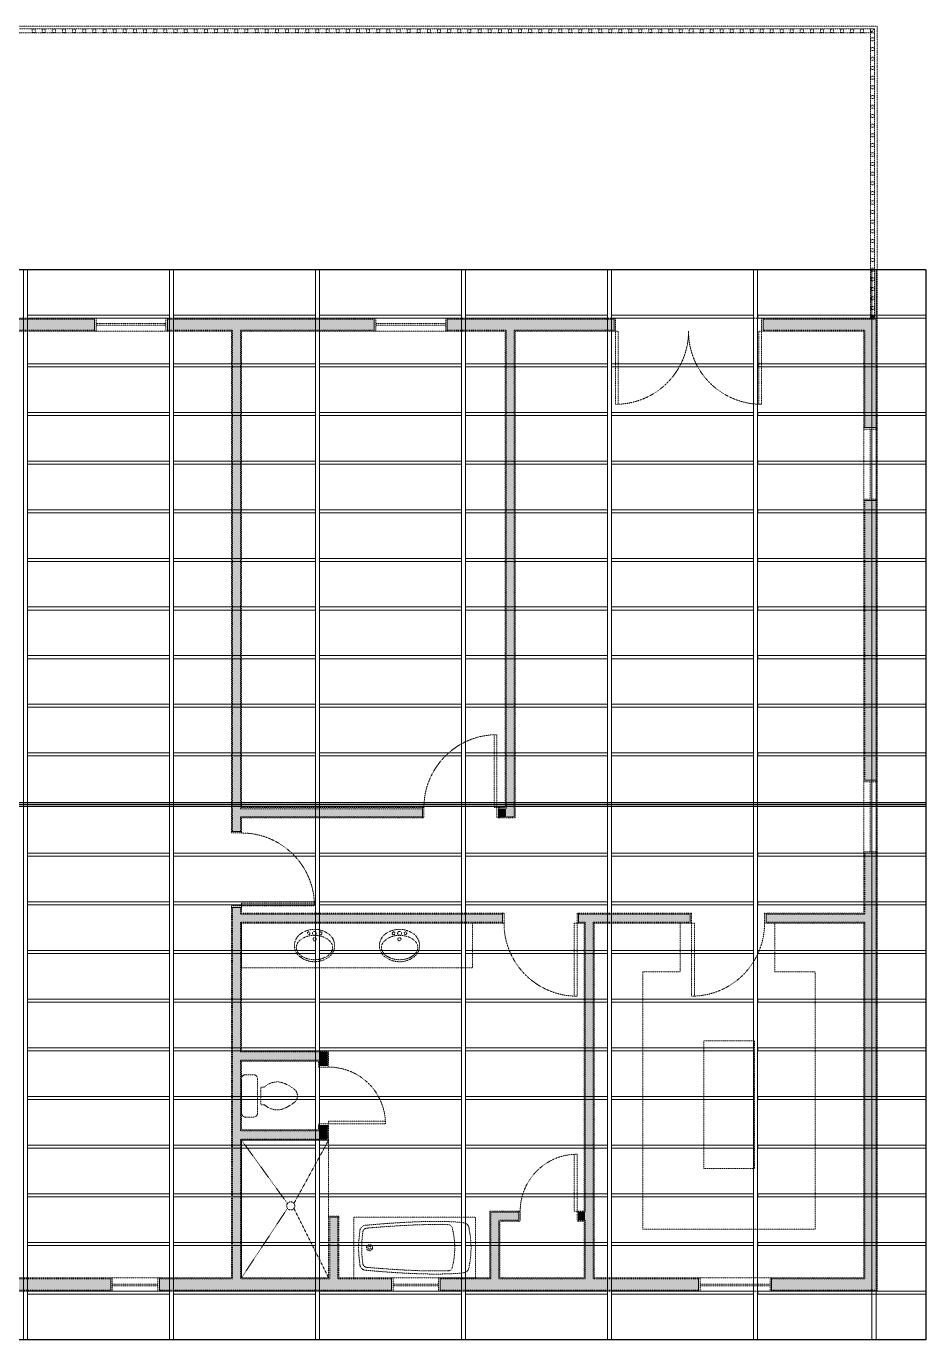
# Model space of a CAD drawing. Header units: inches. Extents: x 99 to 15695, y -7208 to 2559.
# Drawn here: x 10994 to 11438, y -5534 to -4886 of the extents above; entities that cross this region are included whole.
import ezdxf

# ---------------------------------------------------------------- set-up
doc = ezdxf.new("R2010")
doc.units = ezdxf.units.IN
doc.header["$LTSCALE"] = 96
doc.header["$MEASUREMENT"] = 0
doc.linetypes.add('Dash', pattern=[0.225, 0.15, -0.075])
doc.linetypes.add('DASHDOTX2', pattern=[2, 1, -0.5, 0, -0.5])
doc.layers.add('Common', color=4, linetype='Continuous', lineweight=5)
doc.layers.add('Section', color=6, linetype='Continuous', lineweight=20)
doc.layers.add('Hatch', color=7, linetype='Continuous', lineweight=0, true_color=0x919191)
doc.layers.add('Roof Planes', color=7, linetype='Dash', lineweight=25, true_color=0x6fa455)

# ---------------------------------------------------------------- blocks, each defined once
blk = doc.blocks.new('*U610')
at = {"layer": 'Common'}
blk.add_lwpolyline([(-35, 0.75), (35, 0.75), (35, -0.75), (-35, -0.75)], close=True, dxfattribs=at)
blk = doc.blocks.new('*U611')
at = {"layer": 'Common', "color": 0, "linetype": 'ByBlock', "lineweight": -2, "transparency": 16777216}
for p in [(720, 0), (792, 0), (864, 0), (936, 0), (1008, 0), (720, -24), (792, -24), (864, -24), (936, -24), (1008, -24), (720, -48), (792, -48), (864, -48), (936, -48), (1008, -48), (720, -72), (792, -72), (864, -72), (936, -72), (1008, -72), (720, -96), (792, -96), (864, -96), (936, -96), (1008, -96), (720, -120), (792, -120), (864, -120), (936, -120), (1008, -120), (720, -144), (792, -144), (864, -144), (936, -144), (1008, -144), (720, -168), (792, -168), (864, -168), (936, -168), (1008, -168), (720, -192), (792, -192), (864, -192), (936, -192), (1008, -192), (720, -216), (792, -216), (864, -216), (936, -216), (1008, -216)]:
    blk.add_blockref('*U610', p, dxfattribs=at)
blk = doc.blocks.new('*U612')
at = {"layer": 'Common'}
blk.add_lwpolyline([(-35, 0.75), (35, 0.75), (35, -0.75), (-35, -0.75)], close=True, dxfattribs=at)
blk = doc.blocks.new('*U609')
at = {"layer": 'Common', "color": 0, "linetype": 'ByBlock', "lineweight": -2, "transparency": 16777216}
for p in [(720, 0), (792, 0), (864, 0), (936, 0), (1008, 0), (720, -24), (792, -24), (864, -24), (936, -24), (1008, -24), (720, -48), (792, -48), (864, -48), (936, -48), (1008, -48), (720, -72), (792, -72), (864, -72), (936, -72), (1008, -72), (720, -96), (792, -96), (864, -96), (936, -96), (1008, -96), (720, -120), (792, -120), (864, -120), (936, -120), (1008, -120), (720, -144), (792, -144), (864, -144), (936, -144), (1008, -144), (720, -168), (792, -168), (864, -168), (936, -168), (1008, -168), (720, -192), (792, -192), (864, -192), (936, -192), (1008, -192), (720, -216), (792, -216), (864, -216), (936, -216), (1008, -216)]:
    blk.add_blockref('*U612', p, dxfattribs=at)
blk = doc.blocks.new('*U601')
at = {"layer": 'Common'}
blk.add_lwpolyline([(-41.375, 0.75), (41.375, 0.75), (41.375, -0.75), (-41.375, -0.75)], close=True, dxfattribs=at)
blk = doc.blocks.new('*U602')
at = {"layer": 'Common', "color": 0, "linetype": 'ByBlock', "lineweight": -2, "transparency": 16777216}
for p in [(0, 216), (0, 192), (0, 168), (0, 144), (0, 120), (0, 96), (0, 72), (0, 48), (0, 24), (0, 0)]:
    blk.add_blockref('*U601', p, dxfattribs=at)
blk = doc.blocks.new('*U603')
at = {"layer": 'Common'}
blk.add_lwpolyline([(-41.375, 0.75), (41.375, 0.75), (41.375, -0.75), (-41.375, -0.75)], close=True, dxfattribs=at)
blk = doc.blocks.new('*U604')
at = {"layer": 'Common', "color": 0, "linetype": 'ByBlock', "lineweight": -2, "transparency": 16777216}
for p in [(0, 216), (0, 192), (0, 168), (0, 144), (0, 120), (0, 96), (0, 72), (0, 48), (0, 24), (0, 0)]:
    blk.add_blockref('*U603', p, dxfattribs=at)
blk = doc.blocks.new('*U613')
at = {"layer": 'Section'}
blk.add_lwpolyline([(-1, 132), (1, 132), (1, -132), (-1, -132)], close=True, dxfattribs=at)
blk = doc.blocks.new('*U614')
at = {"layer": 'Common', "color": 0, "linetype": 'ByBlock', "lineweight": -2, "transparency": 16777216}
for p in [(720, 0), (792, 0), (864, 0), (936, 0), (1008, 0), (1080, 0)]:
    blk.add_blockref('*U613', p, dxfattribs=at)
blk = doc.blocks.new('*U615')
at = {"layer": 'Section'}
blk.add_lwpolyline([(-1, 132), (1, 132), (1, -132), (-1, -132)], close=True, dxfattribs=at)
blk = doc.blocks.new('*U616')
at = {"layer": 'Common', "color": 0, "linetype": 'ByBlock', "lineweight": -2, "transparency": 16777216}
for p in [(720, 0), (792, 0), (864, 0), (936, 0), (1008, 0), (1080, 0)]:
    blk.add_blockref('*U615', p, dxfattribs=at)

msp = doc.modelspace()

# ---------------------------------------------------------------- linework, layer by layer
at = {"layer": 'Hatch', "linetype": 'DASHDOTX2', "ltscale": 0.0006, "transparency": 33554687}
for p, q in [((10644.1, -4885.85), (11413.6, -4885.85)), ((11413.6, -4885.85), (11413.6, -5029.85)), ((10943.04, -5030.35), (11027.6, -5030.35)), ((10943.17, -5029.85), (11027.6, -5029.85)), ((11027.6, -5029.85), (11027.6, -5036.35)), ((11027.6, -5029.85), (11063.6, -5029.85)), ((11028.35, -5029.85), (11027.6, -5029.85)), ((11027.6, -5029.85), (11027.6, -5036.35)), ((11027.6, -5030.35), (11027.6, -5035.85)), ((11028.35, -5029.85), (11028.35, -5036.35)), ((11062.85, -5032.45), (11028.35, -5032.45)), ((11062.85, -5033.25), (11028.35, -5033.25)), ((11063.6, -5029.85), (11062.85, -5029.85)), ((11062.85, -5029.85), (11062.85, -5036.35)), ((11063.6, -5029.85), (11165.6, -5029.85)), ((11063.6, -5029.85), (11063.6, -5036.35)), ((11063.6, -5029.85), (11063.6, -5036.35)), ((11063.6, -5030.35), (11165.6, -5030.35)), ((11063.6, -5030.35), (11063.6, -5035.85)), ((11165.6, -5029.85), (11165.6, -5036.35)), ((11165.6, -5029.85), (11201.6, -5029.85)), ((11166.35, -5029.85), (11165.6, -5029.85)), ((11165.6, -5029.85), (11165.6, -5036.35)), ((11165.6, -5030.35), (11165.6, -5035.85)), ((11166.35, -5029.85), (11166.35, -5036.35)), ((11200.85, -5032.45), (11166.35, -5032.45)), ((11200.85, -5033.25), (11166.35, -5033.25)), ((11201.6, -5029.85), (11200.85, -5029.85)), ((11200.85, -5029.85), (11200.85, -5036.35)), ((11201.6, -5029.85), (11283.85, -5029.85)), ((11201.6, -5029.85), (11201.6, -5036.35)), ((11201.6, -5029.85), (11201.6, -5036.35)), ((11201.6, -5030.35), (11283.85, -5030.35)), ((11201.6, -5030.35), (11201.6, -5035.85)), ((11283.85, -5029.85), (11283.85, -5036.35)), ((11284.6, -5029.85), (11283.85, -5029.85)), ((11283.85, -5029.85), (11283.85, -5036.35)), ((11283.85, -5030.35), (11283.85, -5035.85)), ((11284.6, -5029.85), (11284.6, -5036.35)), ((11284.6, -5029.85), (11356.6, -5029.85)), ((11357.35, -5029.85), (11356.6, -5029.85)), ((11356.6, -5029.85), (11356.6, -5036.35)), ((11357.35, -5029.85), (11413.6, -5029.85)), ((11357.35, -5029.85), (11357.35, -5036.35)), ((11357.35, -5029.85), (11357.35, -5036.35)), ((11357.35, -5030.35), (11413.1, -5030.35)), ((11357.35, -5030.35), (11357.35, -5035.85)), ((11413.1, -5030.35), (11413.1, -5083.85)), ((11413.6, -5029.85), (11413.6, -5083.85)), ((10941.43, -5036.35), (11027.6, -5036.35)), ((10941.57, -5035.85), (11027.6, -5035.85)), ((11027.6, -5036.35), (11063.6, -5036.35)), ((11028.35, -5036.35), (11027.6, -5036.35)), ((11063.6, -5036.35), (11062.85, -5036.35)), ((11063.6, -5035.85), (11095.6, -5035.85)), ((11063.6, -5036.35), (11095.1, -5036.35)), ((11095.1, -5036.35), (11095.1, -5283.1)), ((11095.6, -5035.85), (11095.6, -5283.1)), ((11099.6, -5035.85), (11165.6, -5035.85)), ((11099.6, -5035.85), (11099.6, -5271.85)), ((11100.1, -5036.35), (11165.6, -5036.35)), ((11100.1, -5036.35), (11100.1, -5271.35)), ((11165.6, -5036.35), (11201.6, -5036.35)), ((11166.35, -5036.35), (11165.6, -5036.35)), ((11201.6, -5036.35), (11200.85, -5036.35)), ((11201.6, -5035.85), (11230.6, -5035.85)), ((11201.6, -5036.35), (11230.1, -5036.35)), ((11230.1, -5271.35), (11230.1, -5036.35)), ((11230.6, -5271.85), (11230.6, -5035.85)), ((11234.6, -5035.85), (11283.85, -5035.85)), ((11234.6, -5275.85), (11234.6, -5035.85)), ((11235.1, -5036.35), (11283.85, -5036.35)), ((11235.1, -5276.35), (11235.1, -5036.35)), ((11284.6, -5036.35), (11283.85, -5036.35)), ((11284.6, -5036.35), (11284.6, -5072.35)), ((11285.98, -5036.35), (11284.6, -5036.35)), ((11285.98, -5036.35), (11285.98, -5072.35)), ((11355.23, -5036.35), (11355.23, -5072.35)), ((11355.23, -5036.35), (11356.6, -5036.35)), ((11357.35, -5036.35), (11356.6, -5036.35)), ((11356.6, -5036.35), (11356.6, -5072.35)), ((11357.35, -5035.85), (11407.6, -5035.85)), ((11357.35, -5036.35), (11407.1, -5036.35)), ((11407.1, -5036.35), (11407.1, -5083.85)), ((11407.6, -5035.85), (11407.6, -5083.85)), ((11284.6, -5072.35), (11285.98, -5072.35)), ((11356.6, -5072.35), (11355.23, -5072.35)), ((11413.6, -5083.85), (11407.1, -5083.85)), ((11407.1, -5119.85), (11407.1, -5083.85)), ((11407.1, -5083.85), (11407.1, -5084.6)), ((11413.6, -5083.85), (11407.1, -5083.85)), ((11413.6, -5084.6), (11407.1, -5084.6)), ((11413.1, -5083.85), (11407.6, -5083.85)), ((11410.2, -5084.6), (11410.2, -5119.1)), ((11411, -5084.6), (11411, -5119.1)), ((11413.6, -5119.85), (11413.6, -5083.85)), ((11413.6, -5083.85), (11413.6, -5084.6)), ((11407.1, -5119.1), (11407.1, -5119.85)), ((11413.6, -5119.1), (11407.1, -5119.1)), ((11413.6, -5119.1), (11413.6, -5119.85)), ((11407.1, -5119.85), (11407.1, -5257.85)), ((11413.6, -5119.85), (11407.1, -5119.85)), ((11413.6, -5119.85), (11407.1, -5119.85)), ((11407.6, -5119.85), (11407.6, -5257.85)), ((11413.1, -5119.85), (11407.6, -5119.85)), ((11413.1, -5119.85), (11413.1, -5257.85)), ((11413.6, -5119.85), (11413.6, -5257.85)), ((11224.73, -5271.35), (11224.73, -5235.35)), ((11226.1, -5235.35), (11224.73, -5235.35)), ((11226.1, -5271.35), (11226.1, -5235.35)), ((11413.6, -5257.85), (11407.1, -5257.85)), ((11407.1, -5257.85), (11407.1, -5293.85)), ((11407.1, -5258.6), (11407.1, -5257.85)), ((11413.6, -5257.85), (11407.1, -5257.85)), ((11413.6, -5258.6), (11407.1, -5258.6)), ((11413.1, -5257.85), (11407.6, -5257.85)), ((11410.2, -5293.1), (11410.2, -5258.6)), ((11411, -5293.1), (11411, -5258.6)), ((11413.6, -5257.85), (11413.6, -5293.85)), ((11413.6, -5258.6), (11413.6, -5257.85)), ((11099.6, -5271.85), (11189.35, -5271.85)), ((11100.1, -5271.35), (11189.35, -5271.35)), ((11189.35, -5271.35), (11189.35, -5276.35)), ((11190.1, -5271.35), (11189.35, -5271.35)), ((11189.35, -5271.35), (11189.35, -5276.35)), ((11189.35, -5271.85), (11189.35, -5275.85)), ((11190.1, -5271.35), (11190.1, -5276.35)), ((11224.73, -5271.35), (11226.1, -5271.35)), ((11226.85, -5271.35), (11226.1, -5271.35)), ((11226.1, -5271.35), (11226.1, -5276.35)), ((11226.85, -5271.35), (11230.1, -5271.35)), ((11226.85, -5271.35), (11226.85, -5276.35)), ((11226.85, -5271.35), (11226.85, -5276.35)), ((11226.85, -5271.85), (11230.6, -5271.85)), ((11226.85, -5271.85), (11226.85, -5275.85)), ((11099.6, -5275.85), (11099.6, -5283.1)), ((11099.6, -5275.85), (11189.35, -5275.85)), ((11100.1, -5276.35), (11100.1, -5283.1)), ((11100.1, -5276.35), (11189.35, -5276.35)), ((11190.1, -5276.35), (11189.35, -5276.35)), ((11226.85, -5276.35), (11226.1, -5276.35)), ((11226.85, -5275.85), (11230.6, -5275.85)), ((11226.85, -5276.35), (11235.1, -5276.35)), ((11230.6, -5275.85), (11234.6, -5275.85)), ((11100.1, -5283.1), (11095.1, -5283.1)), ((11095.1, -5283.85), (11095.1, -5283.1)), ((11100.1, -5283.1), (11095.1, -5283.1)), ((11100.1, -5283.85), (11095.1, -5283.85)), ((11099.6, -5283.1), (11095.6, -5283.1)), ((11100.1, -5283.85), (11100.1, -5283.1)), ((11407.1, -5293.85), (11407.1, -5293.1)), ((11413.6, -5293.1), (11407.1, -5293.1)), ((11413.6, -5293.85), (11407.1, -5293.85)), ((11407.1, -5293.85), (11407.1, -5323.35)), ((11413.6, -5293.85), (11407.1, -5293.85)), ((11413.1, -5293.85), (11407.6, -5293.85)), ((11407.6, -5293.85), (11407.6, -5323.85)), ((11413.1, -5293.85), (11413.1, -5503.85)), ((11413.6, -5293.85), (11413.6, -5293.1)), ((11413.6, -5293.85), (11413.6, -5509.85)), ((11095.1, -5320.6), (11095.1, -5319.85)), ((11100.1, -5319.85), (11095.1, -5319.85)), ((11100.1, -5318.48), (11136.1, -5318.48)), ((11100.1, -5318.48), (11100.1, -5319.85)), ((11100.1, -5320.6), (11100.1, -5319.85)), ((11100.1, -5319.85), (11136.1, -5319.85)), ((11136.1, -5319.85), (11136.1, -5318.48)), ((11100.1, -5320.6), (11095.1, -5320.6)), ((11095.1, -5320.6), (11095.1, -5503.35)), ((11100.1, -5320.6), (11095.1, -5320.6)), ((11099.6, -5320.6), (11095.6, -5320.6)), ((11095.6, -5320.6), (11095.6, -5503.85)), ((11099.6, -5320.6), (11099.6, -5323.85)), ((11228.85, -5323.85), (11099.6, -5323.85)), ((11100.1, -5320.6), (11100.1, -5323.35)), ((11228.85, -5323.35), (11100.1, -5323.35)), ((11228.85, -5328.35), (11228.85, -5323.35)), ((11228.85, -5323.35), (11229.6, -5323.35)), ((11228.85, -5328.35), (11228.85, -5323.35)), ((11228.85, -5327.85), (11228.85, -5323.85)), ((11229.6, -5328.35), (11229.6, -5323.35)), ((11265.6, -5323.35), (11266.35, -5323.35)), ((11265.6, -5328.35), (11265.6, -5323.35)), ((11266.35, -5328.35), (11266.35, -5323.35)), ((11321.35, -5323.35), (11266.35, -5323.35)), ((11266.35, -5328.35), (11266.35, -5323.35)), ((11266.35, -5327.85), (11266.35, -5323.85)), ((11321.35, -5323.85), (11266.35, -5323.85)), ((11321.35, -5328.35), (11321.35, -5323.35)), ((11321.35, -5323.35), (11322.1, -5323.35)), ((11321.35, -5328.35), (11321.35, -5323.35)), ((11321.35, -5327.85), (11321.35, -5323.85)), ((11322.1, -5328.35), (11322.1, -5323.35)), ((11358.1, -5323.35), (11358.85, -5323.35)), ((11358.1, -5328.35), (11358.1, -5323.35)), ((11358.85, -5328.35), (11358.85, -5323.35)), ((11407.1, -5323.35), (11358.85, -5323.35)), ((11358.85, -5328.35), (11358.85, -5323.35)), ((11358.85, -5327.85), (11358.85, -5323.85)), ((11407.6, -5323.85), (11358.85, -5323.85)), ((11099.6, -5327.85), (11099.6, -5391.85)), ((11228.85, -5327.85), (11099.6, -5327.85)), ((11100.1, -5328.35), (11100.1, -5391.35)), ((11228.85, -5328.35), (11100.1, -5328.35)), ((11228.85, -5328.35), (11229.6, -5328.35)), ((11264.23, -5328.35), (11264.23, -5364.35)), ((11264.23, -5328.35), (11265.6, -5328.35)), ((11265.6, -5328.35), (11266.35, -5328.35)), ((11265.6, -5328.35), (11265.6, -5364.35)), ((11269.6, -5327.85), (11266.35, -5327.85)), ((11269.1, -5328.35), (11266.35, -5328.35)), ((11269.1, -5328.35), (11269.1, -5470.35)), ((11269.6, -5327.85), (11269.6, -5470.85)), ((11321.35, -5327.85), (11273.6, -5327.85)), ((11273.6, -5327.85), (11273.6, -5503.85)), ((11321.35, -5328.35), (11274.1, -5328.35)), ((11274.1, -5328.35), (11274.1, -5503.35)), ((11321.35, -5328.35), (11322.1, -5328.35)), ((11322.1, -5328.35), (11322.1, -5364.35)), ((11323.48, -5328.35), (11322.1, -5328.35)), ((11323.48, -5328.35), (11323.48, -5364.35)), ((11358.1, -5328.35), (11358.85, -5328.35)), ((11407.6, -5327.85), (11358.85, -5327.85)), ((11407.1, -5328.35), (11358.85, -5328.35)), ((11407.1, -5328.35), (11407.1, -5503.35)), ((11407.6, -5327.85), (11407.6, -5503.85)), ((11265.6, -5364.35), (11264.23, -5364.35)), ((11322.1, -5364.35), (11323.48, -5364.35)), ((11100.1, -5391.35), (11143.1, -5391.35)), ((11143.1, -5391.35), (11143.1, -5398.6)), ((11099.6, -5391.85), (11138.6, -5391.85)), ((11099.6, -5395.85), (11099.6, -5430.85)), ((11099.6, -5395.85), (11138.6, -5395.85)), ((11100.1, -5396.35), (11100.1, -5430.35)), ((11100.1, -5396.35), (11138.1, -5396.35)), ((11138.1, -5396.35), (11138.1, -5398.6)), ((11142.6, -5391.85), (11138.6, -5391.85)), ((11138.6, -5395.85), (11138.6, -5398.6)), ((11142.6, -5391.85), (11142.6, -5398.6)), ((11143.1, -5398.6), (11138.1, -5398.6)), ((11138.1, -5399.35), (11138.1, -5398.6)), ((11143.1, -5398.6), (11138.1, -5398.6)), ((11143.1, -5399.35), (11138.1, -5399.35)), ((11142.6, -5398.6), (11138.6, -5398.6)), ((11143.1, -5399.35), (11143.1, -5398.6)), ((11138.1, -5428.1), (11138.1, -5427.35)), ((11143.1, -5427.35), (11138.1, -5427.35)), ((11143.1, -5428.1), (11138.1, -5428.1)), ((11138.1, -5428.1), (11138.1, -5430.35)), ((11143.1, -5428.1), (11138.1, -5428.1)), ((11142.6, -5428.1), (11138.6, -5428.1)), ((11138.6, -5428.1), (11138.6, -5430.85)), ((11142.6, -5428.1), (11142.6, -5434.85)), ((11143.1, -5425.98), (11171.1, -5425.98)), ((11143.1, -5425.98), (11143.1, -5427.35)), ((11143.1, -5428.1), (11143.1, -5427.35)), ((11143.1, -5427.35), (11171.1, -5427.35)), ((11143.1, -5428.1), (11143.1, -5435.35)), ((11171.1, -5427.35), (11171.1, -5425.98)), ((11138.6, -5430.85), (11099.6, -5430.85)), ((11099.6, -5434.85), (11099.6, -5503.85)), ((11138.6, -5434.85), (11099.6, -5434.85)), ((11138.1, -5430.35), (11100.1, -5430.35)), ((11100.1, -5435.35), (11100.1, -5503.35)), ((11143.1, -5435.35), (11100.1, -5435.35)), ((11138.6, -5434.85), (11142.6, -5434.85)), ((11264.23, -5470.35), (11264.23, -5442.35)), ((11265.6, -5442.35), (11264.23, -5442.35)), ((11265.6, -5470.35), (11265.6, -5442.35)), ((11148.1, -5472.85), (11143.1, -5472.85)), ((11143.1, -5472.85), (11143.1, -5473.35)), ((11143.1, -5473.35), (11143.1, -5503.35)), ((11147.6, -5473.35), (11143.6, -5473.35)), ((11143.6, -5473.35), (11143.6, -5503.85)), ((11147.6, -5473.35), (11147.6, -5503.85)), ((11148.1, -5473.35), (11148.1, -5472.85)), ((11148.1, -5473.35), (11148.1, -5503.35)), ((11222.6, -5503.35), (11222.6, -5470.35)), ((11222.6, -5470.35), (11236.85, -5470.35)), ((11223.1, -5503.85), (11223.1, -5470.85)), ((11227.1, -5470.85), (11223.1, -5470.85)), ((11227.1, -5470.85), (11236.85, -5470.85)), ((11227.1, -5503.85), (11227.1, -5474.85)), ((11227.1, -5474.85), (11236.85, -5474.85)), ((11227.6, -5503.35), (11227.6, -5475.35)), ((11227.6, -5475.35), (11236.85, -5475.35)), ((11236.85, -5470.35), (11236.85, -5475.35)), ((11237.6, -5470.35), (11236.85, -5470.35)), ((11236.85, -5470.35), (11236.85, -5475.35)), ((11236.85, -5470.85), (11236.85, -5474.85)), ((11237.6, -5475.35), (11236.85, -5475.35)), ((11237.6, -5470.35), (11237.6, -5475.35)), ((11264.23, -5470.35), (11265.6, -5470.35)), ((11266.35, -5470.35), (11265.6, -5470.35)), ((11265.6, -5470.35), (11265.6, -5475.35)), ((11266.35, -5475.35), (11265.6, -5475.35)), ((11266.35, -5470.35), (11269.1, -5470.35)), ((11266.35, -5470.35), (11266.35, -5475.35)), ((11266.35, -5470.35), (11266.35, -5475.35)), ((11266.35, -5470.85), (11269.6, -5470.85)), ((11266.35, -5470.85), (11266.35, -5474.85)), ((11266.35, -5474.85), (11269.6, -5474.85)), ((11266.35, -5475.35), (11269.1, -5475.35)), ((11269.1, -5475.35), (11269.1, -5503.35)), ((11269.6, -5474.85), (11269.6, -5503.85)), ((11035.6, -5503.35), (10889.6, -5503.35)), ((11035.6, -5503.85), (10889.6, -5503.85)), ((11035.6, -5509.85), (11035.6, -5503.35)), ((11059.6, -5503.35), (11035.6, -5503.35)), ((11035.6, -5503.35), (11036.35, -5503.35)), ((11035.6, -5509.85), (11035.6, -5503.35)), ((11035.6, -5509.35), (11035.6, -5503.85)), ((11036.35, -5509.85), (11036.35, -5503.35)), ((11036.35, -5506.45), (11058.85, -5506.45)), ((11036.35, -5507.25), (11058.85, -5507.25)), ((11058.85, -5503.35), (11059.6, -5503.35)), ((11058.85, -5509.85), (11058.85, -5503.35)), ((11059.6, -5509.85), (11059.6, -5503.35)), ((11095.1, -5503.35), (11059.6, -5503.35)), ((11059.6, -5509.85), (11059.6, -5503.35)), ((11059.6, -5509.35), (11059.6, -5503.85)), ((11095.6, -5503.85), (11059.6, -5503.85)), ((11143.6, -5503.85), (11099.6, -5503.85)), ((11143.1, -5503.35), (11100.1, -5503.35)), ((11174.1, -5503.85), (11147.6, -5503.85)), ((11174.1, -5503.35), (11148.1, -5503.35)), ((11174.1, -5509.85), (11174.1, -5503.35)), ((11198.1, -5503.35), (11174.1, -5503.35)), ((11174.1, -5503.35), (11174.85, -5503.35)), ((11174.1, -5509.85), (11174.1, -5503.35)), ((11174.1, -5509.35), (11174.1, -5503.85)), ((11174.85, -5509.85), (11174.85, -5503.35)), ((11174.85, -5506.45), (11197.35, -5506.45)), ((11174.85, -5507.25), (11197.35, -5507.25)), ((11197.35, -5503.35), (11198.1, -5503.35)), ((11197.35, -5509.85), (11197.35, -5503.35)), ((11198.1, -5509.85), (11198.1, -5503.35)), ((11222.6, -5503.35), (11198.1, -5503.35)), ((11198.1, -5509.85), (11198.1, -5503.35)), ((11198.1, -5509.35), (11198.1, -5503.85)), ((11223.1, -5503.85), (11198.1, -5503.85)), ((11269.6, -5503.85), (11227.1, -5503.85)), ((11269.1, -5503.35), (11227.6, -5503.35)), ((11325.6, -5503.85), (11273.6, -5503.85)), ((11325.6, -5503.35), (11274.1, -5503.35)), ((11325.6, -5509.85), (11325.6, -5503.35)), ((11361.6, -5503.35), (11325.6, -5503.35)), ((11325.6, -5503.35), (11326.35, -5503.35)), ((11325.6, -5509.85), (11325.6, -5503.35)), ((11325.6, -5509.35), (11325.6, -5503.85)), ((11326.35, -5509.85), (11326.35, -5503.35)), ((11326.35, -5506.45), (11360.85, -5506.45)), ((11326.35, -5507.25), (11360.85, -5507.25)), ((11360.85, -5503.35), (11361.6, -5503.35)), ((11360.85, -5509.85), (11360.85, -5503.35)), ((11361.6, -5509.85), (11361.6, -5503.35)), ((11407.1, -5503.35), (11361.6, -5503.35)), ((11361.6, -5509.85), (11361.6, -5503.35)), ((11361.6, -5509.35), (11361.6, -5503.85)), ((11407.6, -5503.85), (11361.6, -5503.85)), ((11413.1, -5509.35), (11413.1, -5503.85)), ((11035.6, -5509.35), (10889.6, -5509.35)), ((11035.6, -5509.85), (10889.6, -5509.85)), ((11059.6, -5509.85), (11035.6, -5509.85)), ((11035.6, -5509.85), (11036.35, -5509.85)), ((11058.85, -5509.85), (11059.6, -5509.85)), ((11174.1, -5509.35), (11059.6, -5509.35)), ((11174.1, -5509.85), (11059.6, -5509.85)), ((11198.1, -5509.85), (11174.1, -5509.85)), ((11174.1, -5509.85), (11174.85, -5509.85)), ((11197.35, -5509.85), (11198.1, -5509.85)), ((11325.6, -5509.35), (11198.1, -5509.35)), ((11325.6, -5509.85), (11198.1, -5509.85)), ((11361.6, -5509.85), (11325.6, -5509.85)), ((11325.6, -5509.85), (11326.35, -5509.85)), ((11360.85, -5509.85), (11361.6, -5509.85)), ((11413.1, -5509.35), (11361.6, -5509.35)), ((11413.6, -5509.85), (11361.6, -5509.85))]:
    msp.add_line(p, q, dxfattribs=at)
for points in [[(10645.35, -4887.1), (11410.35, -4887.1), (11410.35, -4889.1), (10647.35, -4889.1)], [(10996.8, -4888.85), (10996.8, -4887.35), (10998.3, -4887.35), (10998.3, -4888.85)], [(11001.8, -4888.85), (11001.8, -4887.35), (11003.3, -4887.35), (11003.3, -4888.85)], [(11006.8, -4888.85), (11006.8, -4887.35), (11008.3, -4887.35), (11008.3, -4888.85)], [(11011.8, -4888.85), (11011.8, -4887.35), (11013.3, -4887.35), (11013.3, -4888.85)], [(11016.8, -4888.85), (11016.8, -4887.35), (11018.3, -4887.35), (11018.3, -4888.85)], [(11021.8, -4888.85), (11021.8, -4887.35), (11023.3, -4887.35), (11023.3, -4888.85)], [(11026.8, -4888.85), (11026.8, -4887.35), (11028.3, -4887.35), (11028.3, -4888.85)], [(11031.8, -4888.85), (11031.8, -4887.35), (11033.3, -4887.35), (11033.3, -4888.85)], [(11036.8, -4888.85), (11036.8, -4887.35), (11038.3, -4887.35), (11038.3, -4888.85)], [(11041.8, -4888.85), (11041.8, -4887.35), (11043.3, -4887.35), (11043.3, -4888.85)], [(11046.8, -4888.85), (11046.8, -4887.35), (11048.3, -4887.35), (11048.3, -4888.85)], [(11051.8, -4888.85), (11051.8, -4887.35), (11053.3, -4887.35), (11053.3, -4888.85)], [(11056.8, -4888.85), (11056.8, -4887.35), (11058.3, -4887.35), (11058.3, -4888.85)], [(11061.8, -4888.85), (11061.8, -4887.35), (11063.3, -4887.35), (11063.3, -4888.85)], [(11066.8, -4888.85), (11066.8, -4887.35), (11068.3, -4887.35), (11068.3, -4888.85)], [(11071.8, -4888.85), (11071.8, -4887.35), (11073.3, -4887.35), (11073.3, -4888.85)], [(11076.8, -4888.85), (11076.8, -4887.35), (11078.3, -4887.35), (11078.3, -4888.85)], [(11081.8, -4888.85), (11081.8, -4887.35), (11083.3, -4887.35), (11083.3, -4888.85)], [(11086.8, -4888.85), (11086.8, -4887.35), (11088.3, -4887.35), (11088.3, -4888.85)], [(11091.8, -4888.85), (11091.8, -4887.35), (11093.3, -4887.35), (11093.3, -4888.85)], [(11096.8, -4888.85), (11096.8, -4887.35), (11098.3, -4887.35), (11098.3, -4888.85)], [(11101.8, -4888.85), (11101.8, -4887.35), (11103.3, -4887.35), (11103.3, -4888.85)], [(11106.8, -4888.85), (11106.8, -4887.35), (11108.3, -4887.35), (11108.3, -4888.85)], [(11111.8, -4888.85), (11111.8, -4887.35), (11113.3, -4887.35), (11113.3, -4888.85)], [(11116.8, -4888.85), (11116.8, -4887.35), (11118.3, -4887.35), (11118.3, -4888.85)], [(11121.8, -4888.85), (11121.8, -4887.35), (11123.3, -4887.35), (11123.3, -4888.85)], [(11126.8, -4888.85), (11126.8, -4887.35), (11128.3, -4887.35), (11128.3, -4888.85)], [(11131.8, -4888.85), (11131.8, -4887.35), (11133.3, -4887.35), (11133.3, -4888.85)], [(11136.8, -4888.85), (11136.8, -4887.35), (11138.3, -4887.35), (11138.3, -4888.85)], [(11141.8, -4888.85), (11141.8, -4887.35), (11143.3, -4887.35), (11143.3, -4888.85)], [(11146.8, -4888.85), (11146.8, -4887.35), (11148.3, -4887.35), (11148.3, -4888.85)], [(11151.8, -4888.85), (11151.8, -4887.35), (11153.3, -4887.35), (11153.3, -4888.85)], [(11156.8, -4888.85), (11156.8, -4887.35), (11158.3, -4887.35), (11158.3, -4888.85)], [(11161.8, -4888.85), (11161.8, -4887.35), (11163.3, -4887.35), (11163.3, -4888.85)], [(11166.8, -4888.85), (11166.8, -4887.35), (11168.3, -4887.35), (11168.3, -4888.85)], [(11171.8, -4888.85), (11171.8, -4887.35), (11173.3, -4887.35), (11173.3, -4888.85)], [(11176.8, -4888.85), (11176.8, -4887.35), (11178.3, -4887.35), (11178.3, -4888.85)], [(11181.8, -4888.85), (11181.8, -4887.35), (11183.3, -4887.35), (11183.3, -4888.85)], [(11186.8, -4888.85), (11186.8, -4887.35), (11188.3, -4887.35), (11188.3, -4888.85)], [(11191.8, -4888.85), (11191.8, -4887.35), (11193.3, -4887.35), (11193.3, -4888.85)], [(11196.8, -4888.85), (11196.8, -4887.35), (11198.3, -4887.35), (11198.3, -4888.85)], [(11201.8, -4888.85), (11201.8, -4887.35), (11203.3, -4887.35), (11203.3, -4888.85)], [(11206.8, -4888.85), (11206.8, -4887.35), (11208.3, -4887.35), (11208.3, -4888.85)], [(11211.8, -4888.85), (11211.8, -4887.35), (11213.3, -4887.35), (11213.3, -4888.85)], [(11216.8, -4888.85), (11216.8, -4887.35), (11218.3, -4887.35), (11218.3, -4888.85)], [(11221.8, -4888.85), (11221.8, -4887.35), (11223.3, -4887.35), (11223.3, -4888.85)], [(11226.8, -4888.85), (11226.8, -4887.35), (11228.3, -4887.35), (11228.3, -4888.85)], [(11231.8, -4888.85), (11231.8, -4887.35), (11233.3, -4887.35), (11233.3, -4888.85)], [(11236.8, -4888.85), (11236.8, -4887.35), (11238.3, -4887.35), (11238.3, -4888.85)], [(11241.74, -4888.85), (11241.74, -4887.35), (11243.24, -4887.35), (11243.24, -4888.85)], [(11246.69, -4888.85), (11246.69, -4887.35), (11248.19, -4887.35), (11248.19, -4888.85)], [(11251.63, -4888.85), (11251.63, -4887.35), (11253.13, -4887.35), (11253.13, -4888.85)], [(11256.58, -4888.85), (11256.58, -4887.35), (11258.08, -4887.35), (11258.08, -4888.85)], [(11261.52, -4888.85), (11261.52, -4887.35), (11263.02, -4887.35), (11263.02, -4888.85)], [(11266.47, -4888.85), (11266.47, -4887.35), (11267.97, -4887.35), (11267.97, -4888.85)], [(11271.41, -4888.85), (11271.41, -4887.35), (11272.91, -4887.35), (11272.91, -4888.85)], [(11276.35, -4888.85), (11276.35, -4887.35), (11277.85, -4887.35), (11277.85, -4888.85)], [(11281.3, -4888.85), (11281.3, -4887.35), (11282.8, -4887.35), (11282.8, -4888.85)], [(11286.24, -4888.85), (11286.24, -4887.35), (11287.74, -4887.35), (11287.74, -4888.85)], [(11291.19, -4888.85), (11291.19, -4887.35), (11292.69, -4887.35), (11292.69, -4888.85)], [(11296.13, -4888.85), (11296.13, -4887.35), (11297.63, -4887.35), (11297.63, -4888.85)], [(11301.08, -4888.85), (11301.08, -4887.35), (11302.58, -4887.35), (11302.58, -4888.85)], [(11306.02, -4888.85), (11306.02, -4887.35), (11307.52, -4887.35), (11307.52, -4888.85)], [(11310.97, -4888.85), (11310.97, -4887.35), (11312.47, -4887.35), (11312.47, -4888.85)], [(11315.91, -4888.85), (11315.91, -4887.35), (11317.41, -4887.35), (11317.41, -4888.85)], [(11320.85, -4889.1), (11320.85, -4887.1), (11322.85, -4887.1), (11322.85, -4889.1)], [(11326.3, -4888.85), (11326.3, -4887.35), (11327.8, -4887.35), (11327.8, -4888.85)], [(11331.24, -4888.85), (11331.24, -4887.35), (11332.74, -4887.35), (11332.74, -4888.85)], [(11336.19, -4888.85), (11336.19, -4887.35), (11337.69, -4887.35), (11337.69, -4888.85)], [(11341.13, -4888.85), (11341.13, -4887.35), (11342.63, -4887.35), (11342.63, -4888.85)], [(11346.08, -4888.85), (11346.08, -4887.35), (11347.58, -4887.35), (11347.58, -4888.85)], [(11351.02, -4888.85), (11351.02, -4887.35), (11352.52, -4887.35), (11352.52, -4888.85)], [(11355.97, -4888.85), (11355.97, -4887.35), (11357.47, -4887.35), (11357.47, -4888.85)], [(11360.91, -4888.85), (11360.91, -4887.35), (11362.41, -4887.35), (11362.41, -4888.85)], [(11365.85, -4888.85), (11365.85, -4887.35), (11367.35, -4887.35), (11367.35, -4888.85)], [(11370.8, -4888.85), (11370.8, -4887.35), (11372.3, -4887.35), (11372.3, -4888.85)], [(11375.74, -4888.85), (11375.74, -4887.35), (11377.24, -4887.35), (11377.24, -4888.85)], [(11380.69, -4888.85), (11380.69, -4887.35), (11382.19, -4887.35), (11382.19, -4888.85)], [(11385.63, -4888.85), (11385.63, -4887.35), (11387.13, -4887.35), (11387.13, -4888.85)], [(11390.58, -4888.85), (11390.58, -4887.35), (11392.08, -4887.35), (11392.08, -4888.85)], [(11395.52, -4888.85), (11395.52, -4887.35), (11397.02, -4887.35), (11397.02, -4888.85)], [(11400.47, -4888.85), (11400.47, -4887.35), (11401.97, -4887.35), (11401.97, -4888.85)], [(11405.41, -4888.85), (11405.41, -4887.35), (11406.91, -4887.35), (11406.91, -4888.85)], [(11412.35, -4887.1), (11412.35, -4889.1), (11410.35, -4889.1), (11410.35, -4887.1)], [(11412.35, -4887.1), (11412.35, -5029.85), (11410.35, -5029.85), (11410.35, -4889.1)], [(11410.6, -4891.55), (11412.1, -4891.55), (11412.1, -4893.05), (11410.6, -4893.05)], [(11410.6, -4896.29), (11412.1, -4896.29), (11412.1, -4897.79), (11410.6, -4897.79)], [(11410.6, -4901.02), (11412.1, -4901.02), (11412.1, -4902.52), (11410.6, -4902.52)], [(11410.6, -4905.76), (11412.1, -4905.76), (11412.1, -4907.26), (11410.6, -4907.26)], [(11410.6, -4910.49), (11412.1, -4910.49), (11412.1, -4911.99), (11410.6, -4911.99)], [(11410.6, -4915.23), (11412.1, -4915.23), (11412.1, -4916.73), (11410.6, -4916.73)], [(11410.6, -4919.96), (11412.1, -4919.96), (11412.1, -4921.46), (11410.6, -4921.46)], [(11410.6, -4924.7), (11412.1, -4924.7), (11412.1, -4926.2), (11410.6, -4926.2)], [(11410.6, -4929.43), (11412.1, -4929.43), (11412.1, -4930.93), (11410.6, -4930.93)], [(11410.6, -4934.16), (11412.1, -4934.16), (11412.1, -4935.66), (11410.6, -4935.66)], [(11410.6, -4938.9), (11412.1, -4938.9), (11412.1, -4940.4), (11410.6, -4940.4)], [(11410.6, -4943.63), (11412.1, -4943.63), (11412.1, -4945.13), (11410.6, -4945.13)], [(11410.6, -4948.37), (11412.1, -4948.37), (11412.1, -4949.87), (11410.6, -4949.87)], [(11410.6, -4953.1), (11412.1, -4953.1), (11412.1, -4954.6), (11410.6, -4954.6)], [(11410.6, -4957.84), (11412.1, -4957.84), (11412.1, -4959.34), (11410.6, -4959.34)], [(11410.6, -4962.57), (11412.1, -4962.57), (11412.1, -4964.07), (11410.6, -4964.07)], [(11410.6, -4967.3), (11412.1, -4967.3), (11412.1, -4968.8), (11410.6, -4968.8)], [(11410.6, -4972.04), (11412.1, -4972.04), (11412.1, -4973.54), (11410.6, -4973.54)], [(11410.6, -4976.77), (11412.1, -4976.77), (11412.1, -4978.27), (11410.6, -4978.27)], [(11410.6, -4981.51), (11412.1, -4981.51), (11412.1, -4983.01), (11410.6, -4983.01)], [(11410.6, -4986.24), (11412.1, -4986.24), (11412.1, -4987.74), (11410.6, -4987.74)], [(11410.6, -4990.98), (11412.1, -4990.98), (11412.1, -4992.48), (11410.6, -4992.48)], [(11410.6, -4995.71), (11412.1, -4995.71), (11412.1, -4997.21), (11410.6, -4997.21)], [(11410.6, -5000.45), (11412.1, -5000.45), (11412.1, -5001.95), (11410.6, -5001.95)], [(11410.6, -5005.18), (11412.1, -5005.18), (11412.1, -5006.68), (11410.6, -5006.68)], [(11410.6, -5009.91), (11412.1, -5009.91), (11412.1, -5011.41), (11410.6, -5011.41)], [(11410.6, -5014.65), (11412.1, -5014.65), (11412.1, -5016.15), (11410.6, -5016.15)], [(11410.6, -5019.38), (11412.1, -5019.38), (11412.1, -5020.88), (11410.6, -5020.88)], [(11410.6, -5024.12), (11412.1, -5024.12), (11412.1, -5025.62), (11410.6, -5025.62)], [(11410.35, -5029.85), (11410.35, -5028.85), (11412.35, -5028.85), (11412.35, -5029.85)], [(11138.4, -5333.36), (11138.45, -5333.68), (11138.67, -5333.9), (11138.93, -5334.06), (11139.25, -5334.06), (11139.52, -5333.9), (11139.73, -5333.68), (11139.79, -5333.36), (11139.73, -5333.04), (11139.52, -5332.83), (11139.25, -5332.67), (11138.93, -5332.67), (11138.67, -5332.83), (11138.45, -5333.04)], [(11175.81, -5333.36), (11175.76, -5333.68), (11175.54, -5333.9), (11175.28, -5334.06), (11174.96, -5334.06), (11174.69, -5333.9), (11174.48, -5333.68), (11174.42, -5333.36), (11174.48, -5333.04), (11174.69, -5332.83), (11174.96, -5332.67), (11175.28, -5332.67), (11175.54, -5332.83), (11175.76, -5333.04)], [(11328.1, -5386.35), (11353.1, -5386.35), (11353.1, -5449.35), (11328.1, -5449.35)], [(11143.1, -5435.35), (11143.1, -5503.35), (11100.1, -5503.35), (11100.1, -5435.35)], [(11155.6, -5473.38), (11155.6, -5503.35), (11215.6, -5503.35), (11215.6, -5473.38)]]:
    msp.add_lwpolyline(points, close=True, dxfattribs=at)
for points in [[(11214.1, -5328.35), (11214.1, -5350.38), (11100.1, -5350.38), (11100.1, -5328.35)], [(11316.45, -5328.35), (11316.45, -5352.35), (11298.1, -5352.35), (11298.1, -5479.35), (11383.1, -5479.35), (11383.1, -5352.35), (11363.1, -5352.35), (11363.1, -5328.35)], [(11129.07, -5333.68), (11128.21, -5334.48), (11127.47, -5335.39), (11126.88, -5336.4)], [(11144.48, -5342.48), (11144.8, -5341.84), (11145.01, -5341.1), (11145.07, -5340.35), (11145.01, -5339.6), (11144.8, -5338.86), (11144.48, -5338.22), (11143.89, -5337.47), (11143.2, -5336.78), (11142.45, -5336.14)], [(11145.39, -5336.4), (11144.8, -5335.39), (11144.05, -5334.48), (11143.2, -5333.68)], [(11168.82, -5336.4), (11169.41, -5335.39), (11170.16, -5334.48), (11171.01, -5333.68)], [(11169.73, -5342.48), (11169.41, -5341.84), (11169.2, -5341.1), (11169.14, -5340.35), (11169.2, -5339.6), (11169.41, -5338.86), (11169.73, -5338.22), (11170.32, -5337.47), (11171.01, -5336.78), (11171.76, -5336.14)], [(11185.14, -5333.68), (11186, -5334.48), (11186.74, -5335.39), (11187.33, -5336.4)], [(11127.73, -5342.54), (11128.32, -5343.28), (11129.01, -5343.98), (11129.76, -5344.62)], [(11129.76, -5344.56), (11131.09, -5345.31), (11132.53, -5345.84)], [(11132.53, -5345.9), (11134.29, -5346.27), (11136.11, -5346.38), (11137.92, -5346.27), (11139.68, -5345.9)], [(11139.68, -5345.84), (11141.12, -5345.31), (11142.45, -5344.56)], [(11140.05, -5346.7), (11141.17, -5346.27), (11142.19, -5345.68), (11143.2, -5344.99)], [(11142.45, -5344.62), (11143.2, -5343.98), (11143.89, -5343.28), (11144.48, -5342.54)], [(11171.76, -5344.62), (11171.01, -5343.98), (11170.32, -5343.28), (11169.73, -5342.54)], [(11174.16, -5346.7), (11173.04, -5346.27), (11172.02, -5345.68), (11171.01, -5344.99)], [(11174.53, -5345.84), (11173.09, -5345.31), (11171.76, -5344.56)], [(11181.68, -5345.9), (11179.92, -5346.27), (11178.1, -5346.38), (11176.29, -5346.27), (11174.53, -5345.9)], [(11184.45, -5344.56), (11183.12, -5345.31), (11181.68, -5345.84)], [(11186.48, -5342.54), (11185.89, -5343.28), (11185.2, -5343.98), (11184.45, -5344.62)], [(11100.1, -5422.02), (11100.16, -5422.56), (11100.37, -5423.04), (11100.69, -5423.41), (11101.06, -5423.73), (11101.54, -5423.94), (11102.08, -5424), (11106.08, -5424), (11106.61, -5423.94), (11107.04, -5423.73), (11107.46, -5423.41), (11107.78, -5423.04), (11108, -5422.56), (11108.05, -5422.02), (11108.05, -5405.06), (11108, -5404.53), (11107.78, -5404.1), (11107.46, -5403.68), (11107.04, -5403.36), (11106.5, -5403.09), (11102.08, -5403.09), (11101.54, -5403.14), (11101.06, -5403.36), (11100.69, -5403.68), (11100.37, -5404.1), (11100.16, -5404.53), (11100.1, -5405.07), (11100.1, -5422.02)], [(11112.32, -5408.42), (11111.36, -5409.17), (11109.6, -5409.17), (11109.6, -5417.92), (11111.36, -5417.92), (11112.32, -5418.66)], [(11120.35, -5407.05), (11119.14, -5406.77)], [(11126.93, -5411.04), (11126.4, -5410.5), (11125.01, -5409.44), (11123.52, -5408.53), (11121.97, -5407.68), (11120.32, -5407.04)], [(11119.14, -5420.32), (11120.02, -5420.16), (11121.97, -5419.41), (11123.52, -5418.56), (11125.01, -5417.65), (11126.4, -5416.58), (11126.93, -5416.05)], [(11100.1, -5435.35), (11122.76, -5466.63)], [(11143.1, -5435.35), (11125.96, -5466.63)], [(11122.76, -5469.08), (11100.1, -5503.35)], [(11125.96, -5469.08), (11143.1, -5503.35)], [(11169.95, -5476.63), (11161.2, -5477.38), (11160.56, -5477.54), (11159.98, -5477.75), (11159.5, -5478.12), (11159.07, -5478.6), (11158.75, -5479.14), (11158.54, -5479.72), (11158.48, -5480.36), (11158.11, -5483.56), (11157.9, -5486.82), (11157.9, -5490.12), (11158.11, -5493.38), (11158.48, -5496.58), (11158.54, -5497.22), (11158.75, -5497.8), (11159.07, -5498.34), (11159.5, -5498.82), (11159.98, -5499.19), (11160.56, -5499.4), (11161.2, -5499.56), (11169.95, -5500.31)], [(11161.79, -5478.82), (11161.26, -5478.92), (11160.78, -5479.19), (11160.4, -5479.56), (11160.14, -5479.99), (11159.98, -5480.52), (11159.6, -5483.67), (11159.39, -5486.87), (11159.39, -5490.07), (11159.6, -5493.27), (11159.98, -5496.42), (11160.14, -5496.95), (11160.4, -5497.38), (11160.78, -5497.75), (11161.26, -5498.02), (11161.79, -5498.12)], [(11161.74, -5478.82), (11170.06, -5478.12), (11178.16, -5477.59), (11185.58, -5477.22), (11192.19, -5477), (11198, -5477)], [(11197.95, -5477), (11202.16, -5477.06)], [(11204.08, -5478.55), (11203.82, -5478.02), (11203.39, -5477.54), (11202.8, -5477.22), (11202.22, -5477.11)], [(11206.91, -5475.83), (11209.9, -5476.15)], [(11212.4, -5479.14), (11212.3, -5478.44), (11212.08, -5477.8), (11211.71, -5477.22), (11211.18, -5476.74), (11210.54, -5476.36), (11209.9, -5476.2)], [(11161.74, -5498.12), (11170.06, -5498.82), (11178.16, -5499.35), (11185.58, -5499.72), (11192.19, -5499.94), (11198, -5499.94)], [(11197.95, -5499.94), (11202.16, -5499.88)], [(11202.22, -5499.83), (11202.8, -5499.72), (11203.39, -5499.4), (11203.82, -5498.92), (11204.08, -5498.39)], [(11206.91, -5501.11), (11209.9, -5500.79)], [(11209.9, -5500.74), (11210.54, -5500.58), (11211.18, -5500.2), (11211.71, -5499.72), (11212.08, -5499.14), (11212.3, -5498.5), (11212.4, -5497.8)]]:
    msp.add_lwpolyline(points, dxfattribs=at)
for points in [[(11204.03, -5498.39), (11204.56, -5495.94, 0.098214), (11204.56, -5481), (11204.03, -5478.55)], [(11212.35, -5497.8), (11212.83, -5495.19, 0.074206), (11212.83, -5481.75), (11212.35, -5479.14)], [(11161.9, -5487.83, 1.245514), (11164.72, -5488.47), (11164.67, -5488.04), (11164.46, -5487.62)]]:
    msp.add_lwpolyline(points, format="xyb", dxfattribs=at)
for centre, radius in [((11133.22, -5333.3), 0.637), ((11136.11, -5333.37), 0.969), ((11178.09, -5333.37), 0.969), ((11180.99, -5333.3), 0.637), ((11136.21, -5336.3), 0.798), ((11178, -5336.3), 0.798), ((11124.38, -5467.83), 1.99), ((11163.22, -5488.48), 0.758)]:
    msp.add_circle(centre, radius, dxfattribs=at)
for centre, radius, start, end in [((11284.6, -5036.35), 36, 270, 0), ((11356.6, -5036.35), 36, 180, 270), ((11226.1, -5271.35), 36, 90, 180), ((11100.1, -5319.85), 36, 0, 90), ((11136.13, -5343.2), 11.81, 53.25944, 126.74056), ((11178.08, -5343.2), 11.81, 53.25944, 126.74056), ((11265.6, -5328.35), 36, 180, 270), ((11322.1, -5328.35), 36, 270, 0), ((11133.21, -5339.42), 6.99, 154.96534, 233.60901), ((11139.09, -5339.43), 6.96, 306.19077, 25.23489), ((11175.12, -5339.43), 6.96, 154.76511, 233.80923), ((11180.99, -5339.42), 6.99, 306.39099, 25.03466), ((11136.11, -5335.76), 11.61, 232.67613, 289.5796), ((11178.1, -5335.76), 11.61, 250.4204, 307.32387), ((11143.1, -5427.35), 28, 0, 90), ((11265.6, -5470.35), 28, 90, 180)]:
    msp.add_arc(centre, radius, start, end, dxfattribs=at)
msp.add_ellipse((11135.96, -5340.25), major_axis=(-8.84, -0.18), ratio=0.664092, start_param=3.873962, end_param=6.643025, dxfattribs=at)
at = {"layer": 'Hatch', "linetype": 'DASHDOTX2', "ltscale": 0.0006, "transparency": 33554687, "extrusion": (0, 0, -1)}
msp.add_ellipse((11178.25, -5340.25), major_axis=(8.84, -0.18), ratio=0.664092, start_param=3.873962, end_param=6.643025, dxfattribs=at)
at = {"layer": 'Hatch', "linetype": 'DASHDOTX2', "ltscale": 0.0006, "transparency": 33554687}
for points in [[(11119.14, -5406.77), (11116.82, -5406.38), (11114.22, -5407.04), (11112.32, -5408.42)], [(11126.93, -5416.05), (11128.02, -5414.22), (11128.02, -5412.86), (11126.93, -5411.04)], [(11112.32, -5418.66), (11114.22, -5420.05), (11116.82, -5420.71), (11119.14, -5420.32)], [(11169.95, -5476.63), (11182.25, -5475.79), (11194.59, -5475.03), (11206.91, -5475.83)], [(11164.46, -5487.62), (11163.78, -5486.65), (11162.28, -5486.86), (11161.9, -5487.83)], [(11169.95, -5500.31), (11182.25, -5501.16), (11194.59, -5501.92), (11206.91, -5501.11)]]:
    msp.add_open_spline(points, degree=3, dxfattribs=at)
for points in [[(10943.04, -5030.35), (11027.6, -5030.35), (10941.57, -5035.85), (11027.6, -5035.85)], [(11063.6, -5030.35), (11165.6, -5030.35), (11063.6, -5035.85), (11165.6, -5035.85)], [(11201.6, -5030.35), (11283.85, -5030.35), (11201.6, -5035.85), (11283.85, -5035.85)], [(11357.35, -5030.35), (11413.1, -5030.35), (11357.35, -5035.85), (11413.1, -5035.85)], [(11410.35, -5028.85), (11412.35, -5028.85), (11410.35, -5028.85), (11410.35, -5029.85)], [(11410.35, -5029.85), (11412.35, -5028.85), (11410.35, -5029.85), (11412.35, -5029.85)], [(11099.6, -5035.85), (11099.6, -5283.1), (11095.6, -5035.85), (11095.6, -5283.1)], [(11230.6, -5275.85), (11230.6, -5035.85), (11234.6, -5275.85), (11234.6, -5035.85)], [(11413.1, -5035.85), (11413.6, -5083.85), (11407.6, -5035.85), (11407.6, -5083.85)], [(11413.1, -5119.85), (11413.1, -5257.85), (11407.6, -5119.85), (11407.6, -5257.85)], [(11099.6, -5271.85), (11189.35, -5271.85), (11099.6, -5275.85), (11189.35, -5275.85)], [(11226.85, -5271.85), (11230.6, -5271.85), (11226.85, -5275.85), (11230.6, -5275.85)], [(11413.1, -5293.85), (11413.1, -5503.85), (11407.6, -5293.85), (11407.6, -5503.85)], [(11099.6, -5320.6), (11099.6, -5503.85), (11095.6, -5320.6), (11095.6, -5503.85)], [(11228.85, -5327.85), (11099.6, -5327.85), (11228.85, -5323.85), (11099.6, -5323.85)], [(11321.35, -5327.85), (11266.35, -5327.85), (11321.35, -5323.85), (11266.35, -5323.85)], [(11407.6, -5327.85), (11358.85, -5327.85), (11407.6, -5323.85), (11358.85, -5323.85)], [(11273.6, -5327.85), (11273.6, -5503.85), (11269.6, -5327.85), (11269.6, -5503.85)], [(11099.6, -5391.85), (11138.6, -5391.85), (11099.6, -5395.85), (11138.6, -5395.85)], [(11142.6, -5391.85), (11142.6, -5398.6), (11138.6, -5391.85), (11138.6, -5398.6)], [(11142.6, -5428.1), (11142.6, -5434.85), (11138.6, -5428.1), (11138.6, -5434.85)], [(11138.6, -5434.85), (11099.6, -5434.85), (11138.6, -5430.85), (11099.6, -5430.85)], [(11147.6, -5473.35), (11147.6, -5503.85), (11143.6, -5473.35), (11143.6, -5503.85)], [(11223.1, -5503.85), (11223.1, -5470.85), (11227.1, -5503.85), (11227.1, -5470.85)], [(11227.1, -5470.85), (11236.85, -5470.85), (11227.1, -5474.85), (11236.85, -5474.85)], [(11266.35, -5470.85), (11269.6, -5470.85), (11266.35, -5474.85), (11269.6, -5474.85)], [(11035.6, -5509.35), (10889.6, -5509.35), (11035.6, -5503.85), (10889.6, -5503.85)], [(11174.1, -5509.35), (11059.6, -5509.35), (11174.1, -5503.85), (11059.6, -5503.85)], [(11325.6, -5509.35), (11198.1, -5509.35), (11325.6, -5503.85), (11198.1, -5503.85)], [(11413.1, -5509.35), (11361.6, -5509.35), (11413.1, -5503.85), (11361.6, -5503.85)]]:
    msp.add_solid(points, dxfattribs=at)
at = {"layer": 'Roof Planes', "ltscale": 0.02, "transparency": 33554687}
for points in [[(11437.6, -5005.85), (11437.6, -5269.85), (10189.6, -5269.85), (10189.6, -5005.85)], [(10189.6, -5533.85), (10189.6, -5269.85), (11437.6, -5269.85), (11437.6, -5533.85)]]:
    msp.add_lwpolyline(points, close=True, dxfattribs=at)
at = {"layer": 'Section'}
for points in [[(11411.1, -5005.85), (11413.1, -5005.85), (11413.1, -5269.85), (11411.1, -5269.85)], [(11411.1, -5533.85), (11413.1, -5533.85), (11413.1, -5269.85), (11411.1, -5269.85)]]:
    msp.add_lwpolyline(points, close=True, dxfattribs=at)
msp.add_lwpolyline([(10189.6, -5268.85), (11437.6, -5268.85), (11437.6, -5270.85), (10189.6, -5270.85), (10189.6, -5268.85)], dxfattribs=at)

# ---------------------------------------------------------------- block references
at = {"layer": 'Common'}
for name, p in [('*U614', (10273.6, -5137.85)), ('*U602', (11396.23, -5245.1)), ('*U611', (10309.6, -5294.6))]:
    msp.add_blockref(name, p, dxfattribs=at)
at = {"layer": 'Common', "xscale": -1, "rotation": 180}
for name, p in [('*U609', (10309.6, -5245.1)), ('*U616', (10273.6, -5401.85)), ('*U604', (11396.23, -5294.6))]:
    msp.add_blockref(name, p, dxfattribs=at)

doc.saveas('drawing.dxf')
